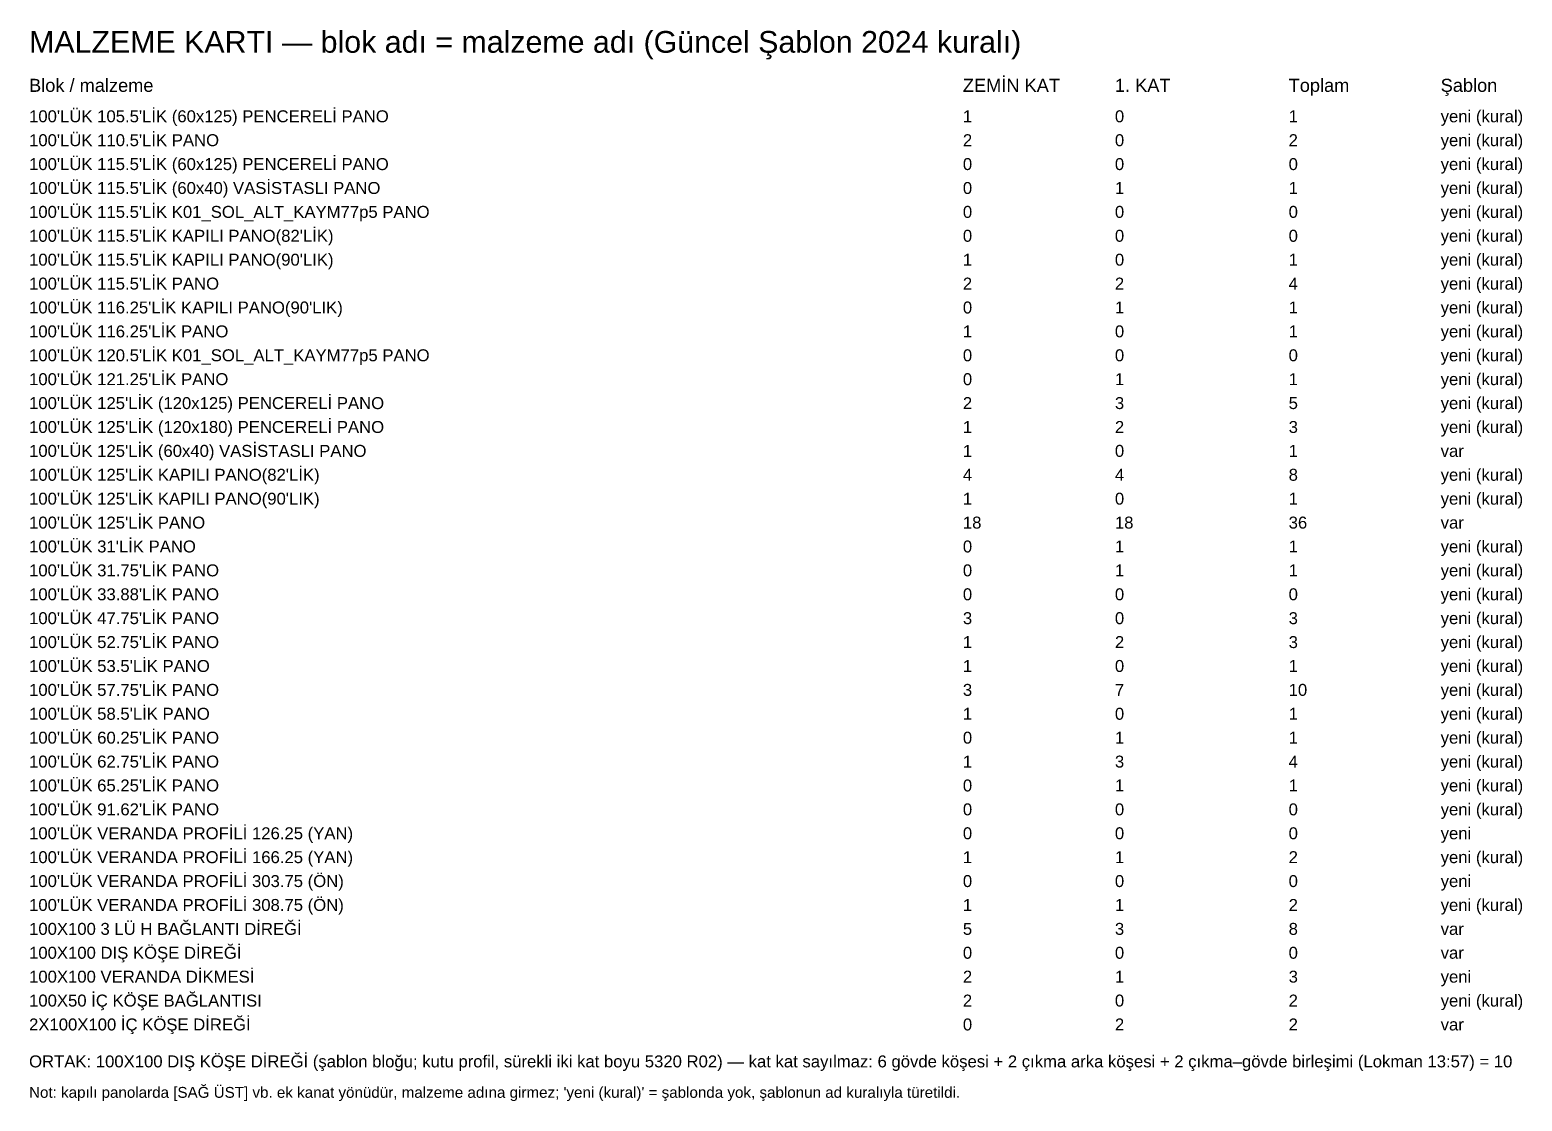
# Model space of a CAD drawing. Header units: centimetres. Extents: x -71 to 5571, y -2315 to 960.
# Drawn here: x 2300 to 2988, y 457 to 951 of the extents above; entities that cross this region are included whole.
import ezdxf

# ---------------------------------------------------------------- set-up
doc = ezdxf.new("R2010")
doc.units = ezdxf.units.CM
doc.layers.add('MALZEME_KARTI', color=7, linetype='Continuous')
doc.styles.add('ARIAL_TR', font='arial.ttf')

msp = doc.modelspace()

# ---------------------------------------------------------------- texts
at = {"layer": 'MALZEME_KARTI', "style": 'ARIAL_TR'}
for s, height, p in [('MALZEME KARTI — blok adı = malzeme adı (Güncel Şablon 2024 kuralı)', 10, (2300, 940)), ('Blok / malzeme', 6, (2300, 922)), ('ZEMİN KAT', 6, (2730, 922)), ('1. KAT', 6, (2800, 922)), ('Toplam', 6, (2880, 922)), ('Şablon', 6, (2950, 922)), ("100'LÜK 105.5'LİK (60x125) PENCERELİ PANO", 5.5, (2300, 908)), ('1', 5.5, (2730, 908)), ('0', 5.5, (2800, 908)), ('1', 5.5, (2880, 908)), ('yeni (kural)', 5.5, (2950, 908)), ("100'LÜK 110.5'LİK PANO", 5.5, (2300, 897)), ('2', 5.5, (2730, 897)), ('0', 5.5, (2800, 897)), ('2', 5.5, (2880, 897)), ('yeni (kural)', 5.5, (2950, 897)), ("100'LÜK 115.5'LİK (60x125) PENCERELİ PANO", 5.5, (2300, 886)), ('0', 5.5, (2730, 886)), ('0', 5.5, (2800, 886)), ('0', 5.5, (2880, 886)), ('yeni (kural)', 5.5, (2950, 886)), ("100'LÜK 115.5'LİK (60x40) VASİSTASLI PANO", 5.5, (2300, 875)), ('0', 5.5, (2730, 875)), ('1', 5.5, (2800, 875)), ('1', 5.5, (2880, 875)), ('yeni (kural)', 5.5, (2950, 875)), ("100'LÜK 115.5'LİK K01_SOL_ALT_KAYM77p5 PANO", 5.5, (2300, 864)), ('0', 5.5, (2730, 864)), ('0', 5.5, (2800, 864)), ('0', 5.5, (2880, 864)), ('yeni (kural)', 5.5, (2950, 864)), ("100'LÜK 115.5'LİK KAPILI PANO(82'LİK)", 5.5, (2300, 853)), ('0', 5.5, (2730, 853)), ('0', 5.5, (2800, 853)), ('0', 5.5, (2880, 853)), ('yeni (kural)', 5.5, (2950, 853)), ("100'LÜK 115.5'LİK KAPILI PANO(90'LIK)", 5.5, (2300, 842)), ('1', 5.5, (2730, 842)), ('0', 5.5, (2800, 842)), ('1', 5.5, (2880, 842)), ('yeni (kural)', 5.5, (2950, 842)), ("100'LÜK 115.5'LİK PANO", 5.5, (2300, 831)), ('2', 5.5, (2730, 831)), ('2', 5.5, (2800, 831)), ('4', 5.5, (2880, 831)), ('yeni (kural)', 5.5, (2950, 831)), ("100'LÜK 116.25'LİK KAPILI PANO(90'LIK)", 5.5, (2300, 820)), ('0', 5.5, (2730, 820)), ('1', 5.5, (2800, 820)), ('1', 5.5, (2880, 820)), ('yeni (kural)', 5.5, (2950, 820)), ("100'LÜK 116.25'LİK PANO", 5.5, (2300, 809)), ('1', 5.5, (2730, 809)), ('0', 5.5, (2800, 809)), ('1', 5.5, (2880, 809)), ('yeni (kural)', 5.5, (2950, 809)), ("100'LÜK 120.5'LİK K01_SOL_ALT_KAYM77p5 PANO", 5.5, (2300, 798)), ('0', 5.5, (2730, 798)), ('0', 5.5, (2800, 798)), ('0', 5.5, (2880, 798)), ('yeni (kural)', 5.5, (2950, 798)), ("100'LÜK 121.25'LİK PANO", 5.5, (2300, 787)), ('0', 5.5, (2730, 787)), ('1', 5.5, (2800, 787)), ('1', 5.5, (2880, 787)), ('yeni (kural)', 5.5, (2950, 787)), ("100'LÜK 125'LİK (120x125) PENCERELİ PANO", 5.5, (2300, 776)), ('2', 5.5, (2730, 776)), ('3', 5.5, (2800, 776)), ('5', 5.5, (2880, 776)), ('yeni (kural)', 5.5, (2950, 776)), ("100'LÜK 125'LİK (120x180) PENCERELİ PANO", 5.5, (2300, 765)), ('1', 5.5, (2730, 765)), ('2', 5.5, (2800, 765)), ('3', 5.5, (2880, 765)), ('yeni (kural)', 5.5, (2950, 765)), ("100'LÜK 125'LİK (60x40) VASİSTASLI PANO", 5.5, (2300, 754)), ('1', 5.5, (2730, 754)), ('0', 5.5, (2800, 754)), ('1', 5.5, (2880, 754)), ('var', 5.5, (2950, 754)), ("100'LÜK 125'LİK KAPILI PANO(82'LİK)", 5.5, (2300, 743)), ('4', 5.5, (2730, 743)), ('4', 5.5, (2800, 743)), ('8', 5.5, (2880, 743)), ('yeni (kural)', 5.5, (2950, 743)), ("100'LÜK 125'LİK KAPILI PANO(90'LIK)", 5.5, (2300, 732)), ('1', 5.5, (2730, 732)), ('0', 5.5, (2800, 732)), ('1', 5.5, (2880, 732)), ('yeni (kural)', 5.5, (2950, 732)), ("100'LÜK 125'LİK PANO", 5.5, (2300, 721)), ('18', 5.5, (2730, 721)), ('18', 5.5, (2800, 721)), ('36', 5.5, (2880, 721)), ('var', 5.5, (2950, 721)), ("100'LÜK 31'LİK PANO", 5.5, (2300, 710)), ('0', 5.5, (2730, 710)), ('1', 5.5, (2800, 710)), ('1', 5.5, (2880, 710)), ('yeni (kural)', 5.5, (2950, 710)), ("100'LÜK 31.75'LİK PANO", 5.5, (2300, 699)), ('0', 5.5, (2730, 699)), ('1', 5.5, (2800, 699)), ('1', 5.5, (2880, 699)), ('yeni (kural)', 5.5, (2950, 699)), ("100'LÜK 33.88'LİK PANO", 5.5, (2300, 688)), ('0', 5.5, (2730, 688)), ('0', 5.5, (2800, 688)), ('0', 5.5, (2880, 688)), ('yeni (kural)', 5.5, (2950, 688)), ("100'LÜK 47.75'LİK PANO", 5.5, (2300, 677)), ('3', 5.5, (2730, 677)), ('0', 5.5, (2800, 677)), ('3', 5.5, (2880, 677)), ('yeni (kural)', 5.5, (2950, 677)), ("100'LÜK 52.75'LİK PANO", 5.5, (2300, 666)), ('1', 5.5, (2730, 666)), ('2', 5.5, (2800, 666)), ('3', 5.5, (2880, 666)), ('yeni (kural)', 5.5, (2950, 666)), ("100'LÜK 53.5'LİK PANO", 5.5, (2300, 655)), ('1', 5.5, (2730, 655)), ('0', 5.5, (2800, 655)), ('1', 5.5, (2880, 655)), ('yeni (kural)', 5.5, (2950, 655)), ("100'LÜK 57.75'LİK PANO", 5.5, (2300, 644)), ('3', 5.5, (2730, 644)), ('7', 5.5, (2800, 644)), ('10', 5.5, (2880, 644)), ('yeni (kural)', 5.5, (2950, 644)), ("100'LÜK 58.5'LİK PANO", 5.5, (2300, 633)), ('1', 5.5, (2730, 633)), ('0', 5.5, (2800, 633)), ('1', 5.5, (2880, 633)), ('yeni (kural)', 5.5, (2950, 633)), ("100'LÜK 60.25'LİK PANO", 5.5, (2300, 622)), ('0', 5.5, (2730, 622)), ('1', 5.5, (2800, 622)), ('1', 5.5, (2880, 622)), ('yeni (kural)', 5.5, (2950, 622)), ("100'LÜK 62.75'LİK PANO", 5.5, (2300, 611)), ('1', 5.5, (2730, 611)), ('3', 5.5, (2800, 611)), ('4', 5.5, (2880, 611)), ('yeni (kural)', 5.5, (2950, 611)), ("100'LÜK 65.25'LİK PANO", 5.5, (2300, 600)), ('0', 5.5, (2730, 600)), ('1', 5.5, (2800, 600)), ('1', 5.5, (2880, 600)), ('yeni (kural)', 5.5, (2950, 600)), ("100'LÜK 91.62'LİK PANO", 5.5, (2300, 589)), ('0', 5.5, (2730, 589)), ('0', 5.5, (2800, 589)), ('0', 5.5, (2880, 589)), ('yeni (kural)', 5.5, (2950, 589)), ("100'LÜK VERANDA PROFİLİ 126.25 (YAN)", 5.5, (2300, 578)), ('0', 5.5, (2730, 578)), ('0', 5.5, (2800, 578)), ('0', 5.5, (2880, 578)), ('yeni', 5.5, (2950, 578)), ("100'LÜK VERANDA PROFİLİ 166.25 (YAN)", 5.5, (2300, 567)), ('1', 5.5, (2730, 567)), ('1', 5.5, (2800, 567)), ('2', 5.5, (2880, 567)), ('yeni (kural)', 5.5, (2950, 567)), ("100'LÜK VERANDA PROFİLİ 303.75 (ÖN)", 5.5, (2300, 556)), ('0', 5.5, (2730, 556)), ('0', 5.5, (2800, 556)), ('0', 5.5, (2880, 556)), ('yeni', 5.5, (2950, 556)), ("100'LÜK VERANDA PROFİLİ 308.75 (ÖN)", 5.5, (2300, 545)), ('1', 5.5, (2730, 545)), ('1', 5.5, (2800, 545)), ('2', 5.5, (2880, 545)), ('yeni (kural)', 5.5, (2950, 545)), ('100X100 3 LÜ H BAĞLANTI DİREĞİ', 5.5, (2300, 534)), ('5', 5.5, (2730, 534)), ('3', 5.5, (2800, 534)), ('8', 5.5, (2880, 534)), ('var', 5.5, (2950, 534)), ('100X100 DIŞ KÖŞE DİREĞİ', 5.5, (2300, 523)), ('0', 5.5, (2730, 523)), ('0', 5.5, (2800, 523)), ('0', 5.5, (2880, 523)), ('var', 5.5, (2950, 523)), ('100X100 VERANDA DİKMESİ', 5.5, (2300, 512)), ('2', 5.5, (2730, 512)), ('1', 5.5, (2800, 512)), ('3', 5.5, (2880, 512)), ('yeni', 5.5, (2950, 512)), ('100X50 İÇ KÖŞE BAĞLANTISI', 5.5, (2300, 501)), ('2', 5.5, (2730, 501)), ('0', 5.5, (2800, 501)), ('2', 5.5, (2880, 501)), ('yeni (kural)', 5.5, (2950, 501)), ('2X100X100 İÇ KÖŞE DİREĞİ', 5.5, (2300, 490)), ('0', 5.5, (2730, 490)), ('2', 5.5, (2800, 490)), ('2', 5.5, (2880, 490)), ('var', 5.5, (2950, 490)), ('ORTAK: 100X100 DIŞ KÖŞE DİREĞİ (şablon bloğu; kutu profil, sürekli iki kat boyu 5320 R02) — kat kat sayılmaz: 6 gövde köşesi + 2 çıkma arka köşesi + 2 çıkma–gövde birleşimi (Lokman 13:57) = 10', 5.5, (2300, 473)), ("Not: kapılı panolarda [SAĞ ÜST] vb. ek kanat yönüdür, malzeme adına girmez; 'yeni (kural)' = şablonda yok, şablonun ad kuralıyla türetildi.", 5, (2300, 459))]:
    msp.add_text(s, height=height, dxfattribs=at).set_placement(p)

doc.saveas('drawing.dxf')
